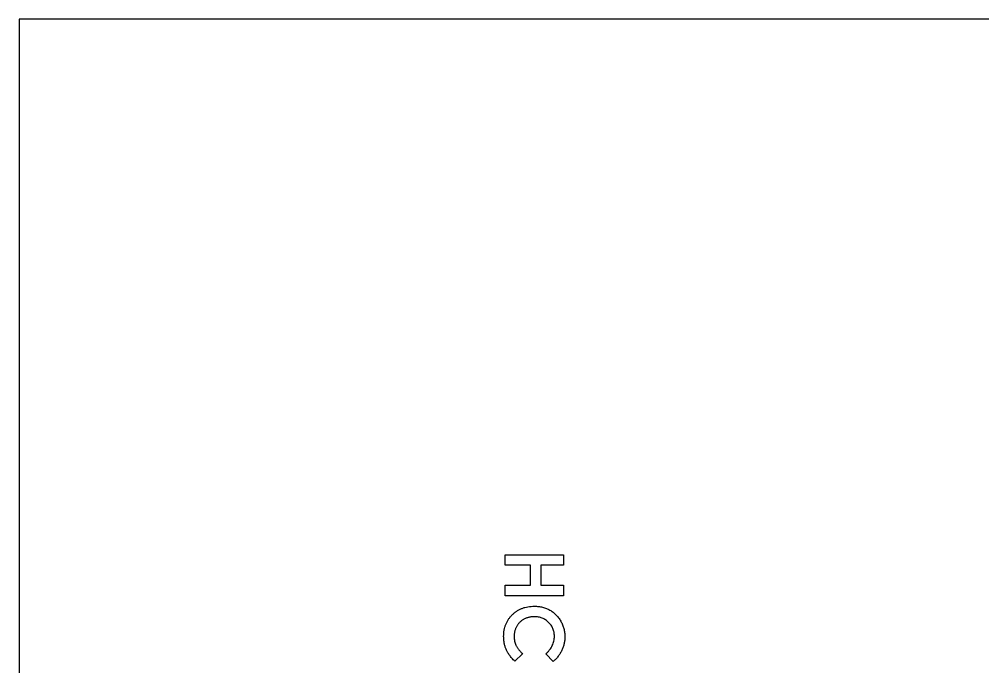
# Model space of a CAD drawing. Extents: x -1295 to 550, y -899 to 382.
# Drawn here: x 458.93 to 504.43, y 351.08 to 381.65 of the extents above; entities that cross this region are included whole.
import ezdxf

# ---------------------------------------------------------------- set-up
doc = ezdxf.new("R2010")
doc.units = 0
doc.layers.get('0').update_dxf_attribs({"linetype": 'CONTINUOUS'})

msp = doc.modelspace()

# ---------------------------------------------------------------- linework, layer by layer
at = {"color": 7}
for points in [[(549.933658, 381.645393), (458.932892, 381.645393)], [(458.932892, 381.645393), (458.932892, 261.646302)], [(549.933658, 381.645393), (458.932892, 381.645393)], [(549.933658, 381.645393), (458.932892, 381.645393)], [(482.703052, 351.689276), (482.332635, 351.340026)], [(484.152968, 351.329443), (483.806364, 351.689276)]]:
    msp.add_lwpolyline(points, dxfattribs=at)
for points in [[(484.629218, 356.369754), (484.629218, 355.874983), (483.570885, 355.874983), (483.570885, 354.92513), (484.629218, 354.92513), (484.629218, 354.430359), (481.880198, 354.430359), (481.880198, 354.92513), (483.07876, 354.92513), (483.07876, 355.874983), (481.880198, 355.874983), (481.880198, 356.369754)], [(483.258677, 353.938234)], [(481.808761, 352.509484)], [(484.700656, 352.501547)], [(482.703052, 351.689276)], [(483.806364, 351.689276)]]:
    msp.add_lwpolyline(points, close=True, dxfattribs=at)
for points in [[(482.215822, 353.537232), (482.249318, 353.570146), (482.284455, 353.601367), (482.32102, 353.630894)], [(482.215822, 353.537232), (482.249318, 353.570146), (482.284455, 353.601367), (482.32102, 353.630868)], [(482.32102, 353.630868), (482.357057, 353.659972), (482.394495, 353.687356), (482.433415, 353.712412)], [(482.32102, 353.630894), (482.357057, 353.659972), (482.394495, 353.687383), (482.433415, 353.712412)], [(482.433415, 353.712412), (482.47215, 353.737283), (482.512393, 353.759905), (482.55351, 353.780728)], [(482.433415, 353.712412), (482.47215, 353.737283), (482.512393, 353.759905), (482.55351, 353.780728)], [(482.55351, 353.780728), (482.594811, 353.80163), (482.637039, 353.820786), (482.680192, 353.837454)], [(482.55351, 353.780728), (482.594811, 353.80163), (482.637039, 353.820812), (482.680192, 353.837454)], [(482.680192, 353.837454), (482.723981, 353.854388), (482.768748, 353.868702), (482.814071, 353.880978)], [(482.680192, 353.837454), (482.723981, 353.854388), (482.768748, 353.868702), (482.814071, 353.880978)], [(482.814071, 353.880978), (482.860585, 353.893678), (482.907628, 353.903997), (482.955094, 353.912384)], [(482.814071, 353.880978), (482.860585, 353.893678), (482.907628, 353.903997), (482.955094, 353.912384)], [(482.955094, 353.912384), (483.004148, 353.920851), (483.053651, 353.927465), (483.103287, 353.93117)], [(482.955094, 353.912384), (483.004148, 353.921115), (483.053651, 353.927465), (483.103287, 353.93117)], [(483.103287, 353.93117), (483.15496, 353.935138), (483.206792, 353.936197), (483.258624, 353.937255)], [(483.103287, 353.93117), (483.15496, 353.935138), (483.206792, 353.936197), (483.258624, 353.937255)], [(483.258571, 353.937176), (483.292385, 353.937176), (483.326199, 353.937176), (483.359933, 353.93453)], [(483.258571, 353.937176), (483.292385, 353.937176), (483.326199, 353.937176), (483.359933, 353.93453)], [(483.359933, 353.93453), (483.393059, 353.931884), (483.426158, 353.929767), (483.459099, 353.925799)], [(483.359933, 353.93453), (483.393059, 353.931884), (483.426158, 353.929767), (483.459099, 353.925799)], [(483.459099, 353.925799), (483.491007, 353.92183), (483.522784, 353.917067), (483.554402, 353.911511)], [(483.459099, 353.925799), (483.491007, 353.92183), (483.522784, 353.917067), (483.554402, 353.911511)], [(483.554402, 353.911511), (483.585622, 353.905955), (483.616685, 353.89934), (483.647508, 353.891667)], [(483.554402, 353.911511), (483.585622, 353.905955), (483.616685, 353.89934), (483.647508, 353.891667)], [(483.647508, 353.891667), (483.677697, 353.884259), (483.707648, 353.875792), (483.737282, 353.866267)], [(483.647508, 353.891667), (483.677697, 353.884259), (483.707648, 353.875792), (483.737282, 353.866267)], [(483.737282, 353.866267), (483.766836, 353.856742), (483.796072, 353.846424), (483.824885, 353.834861)], [(483.737282, 353.866267), (483.766836, 353.856742), (483.796072, 353.846424), (483.824885, 353.834861)], [(483.824885, 353.834861), (483.853222, 353.823484), (483.881162, 353.811313), (483.908626, 353.797952)], [(483.824885, 353.834861), (483.853222, 353.823484), (483.881162, 353.811313), (483.908626, 353.797952)], [(483.908626, 353.797952), (483.936275, 353.784458), (483.963421, 353.770171), (483.990144, 353.754984)], [(483.908626, 353.797952), (483.936275, 353.784458), (483.963421, 353.770171), (483.990144, 353.754984)], [(483.990144, 353.754984), (484.016734, 353.739902), (484.042902, 353.723975), (484.068381, 353.707068)], [(483.990144, 353.754984), (484.016734, 353.739902), (484.042902, 353.723975), (484.068381, 353.707068)], [(484.068381, 353.707068), (484.093516, 353.690399), (484.118176, 353.672592), (484.1422, 353.654177)], [(484.068381, 353.707068), (484.093516, 353.690399), (484.118176, 353.672619), (484.1422, 353.654177)], [(484.1422, 353.654177), (484.166277, 353.635657), (484.189904, 353.616448), (484.212711, 353.59634)], [(484.1422, 353.654177), (484.166277, 353.635657), (484.189904, 353.616448), (484.212711, 353.59634)], [(484.212711, 353.59634), (484.235465, 353.576231), (484.257532, 353.555223), (484.278804, 353.533527)], [(484.212711, 353.59634), (484.235465, 353.576231), (484.257532, 353.55525), (484.278804, 353.533527)], [(481.910625, 353.080534), (481.927559, 353.123027), (481.946661, 353.164566), (481.967907, 353.205047)], [(481.910625, 353.080561), (481.927559, 353.123027), (481.946661, 353.164593), (481.967907, 353.205047)], [(481.967907, 353.205047), (481.989074, 353.245529), (482.012516, 353.284899), (482.03789, 353.322946)], [(481.967907, 353.205047), (481.989074, 353.245529), (482.012516, 353.284925), (482.03789, 353.322946)], [(482.03789, 353.322946), (482.063554, 353.361257), (482.091071, 353.39822), (482.120519, 353.433674)], [(482.03789, 353.322946), (482.063554, 353.361257), (482.091071, 353.39822), (482.120519, 353.433647)], [(482.120519, 353.433647), (482.150496, 353.469763), (482.182326, 353.504344), (482.215822, 353.537232)], [(482.120519, 353.433674), (482.150496, 353.469789), (482.182326, 353.504344), (482.215822, 353.537232)], [(482.492841, 353.092282), (482.48067, 353.076142), (482.468764, 353.059606), (482.457598, 353.042699)], [(482.530861, 353.138558), (482.517632, 353.123476), (482.504932, 353.108131), (482.492841, 353.092282)], [(482.571634, 353.182082), (482.557346, 353.168059), (482.543958, 353.153533), (482.530861, 353.138558)], [(482.615687, 353.221743), (482.600605, 353.209043), (482.585762, 353.195813), (482.571634, 353.182082)], [(482.662518, 353.259208), (482.646643, 353.247301), (482.63098, 353.234601), (482.615687, 353.221743)], [(482.712101, 353.293365), (482.695167, 353.282517), (482.678605, 353.27114), (482.662518, 353.259208)], [(482.764435, 353.324216), (482.746708, 353.314426), (482.729193, 353.304372), (482.712101, 353.293365)], [(482.819522, 353.351759), (482.801001, 353.343292), (482.78248, 353.334032), (482.764435, 353.324216)], [(482.876804, 353.3761), (482.857489, 353.368692), (482.83836, 353.36049), (482.819522, 353.351759)], [(482.935753, 353.396473), (482.915909, 353.390388), (482.896224, 353.383509), (482.876804, 353.3761)], [(482.996369, 353.412878), (482.975996, 353.40785), (482.955782, 353.402559), (482.935753, 353.396473)], [(483.059155, 353.426107), (483.037988, 353.422403), (483.017165, 353.417905), (482.996369, 353.412878)], [(483.124163, 353.435367), (483.102467, 353.432721), (483.080718, 353.429811), (483.059155, 353.426107)], [(483.190811, 353.440923), (483.168586, 353.440923), (483.146308, 353.438013), (483.124163, 353.435367)], [(483.259682, 353.443569), (483.236664, 353.443305), (483.213751, 353.443569), (483.190811, 353.440923)], [(483.357684, 353.439177), (483.325061, 353.441823), (483.292358, 353.442617), (483.259629, 353.443675)], [(483.451876, 353.427006), (483.420708, 353.432562), (483.389249, 353.436531), (483.357684, 353.439177)], [(483.542231, 353.406104), (483.512492, 353.414571), (483.482329, 353.421715), (483.451876, 353.427006)], [(483.628167, 353.376921), (483.600042, 353.388033), (483.571335, 353.397823), (483.542231, 353.406104)], [(483.710241, 353.339456), (483.683518, 353.353214), (483.656134, 353.365914), (483.628167, 353.376921)], [(483.788478, 353.293736), (483.763343, 353.310404), (483.73707, 353.325565), (483.710241, 353.339456)], [(483.862853, 353.239205), (483.83904, 353.25852), (483.814169, 353.276855), (483.788478, 353.293736)], [(483.932809, 353.176949), (483.910319, 353.198644), (483.887089, 353.21952), (483.862853, 353.239205)], [(483.996705, 353.108633), (483.976597, 353.132446), (483.955139, 353.1552), (483.932809, 353.176949)], [(484.052347, 353.035926), (484.035149, 353.061061), (484.016443, 353.08535), (483.996705, 353.108633)], [(484.278804, 353.533527), (484.300235, 353.511567), (484.321005, 353.488998), (484.341061, 353.465768)], [(484.278804, 353.533527), (484.300235, 353.511567), (484.321005, 353.488998), (484.341061, 353.465768)], [(484.341061, 353.465768), (484.361169, 353.442484), (484.380801, 353.418301), (484.399454, 353.393616)], [(484.341061, 353.465768), (484.361169, 353.442484), (484.380801, 353.418301), (484.399454, 353.393616)], [(484.399454, 353.393616), (484.418504, 353.368216), (484.436654, 353.342393), (484.453985, 353.315934)], [(484.399454, 353.393616), (484.418504, 353.368216), (484.436654, 353.342419), (484.453985, 353.315934)], [(484.453985, 353.315934), (484.471712, 353.288894), (484.488566, 353.261324), (484.504679, 353.233305)], [(484.453985, 353.315934), (484.471712, 353.288894), (484.488566, 353.261324), (484.504679, 353.233305)], [(484.504679, 353.233305), (484.520818, 353.205312), (484.536085, 353.176869), (484.550399, 353.147924)], [(484.504679, 353.233305), (484.520818, 353.205312), (484.536085, 353.176869), (484.550399, 353.147924)], [(484.550399, 353.147924), (484.564686, 353.119164), (484.577757, 353.089927), (484.59006, 353.06032)], [(484.550399, 353.147924), (484.564686, 353.11919), (484.577757, 353.089927), (484.59006, 353.06032)], [(481.808655, 352.509299), (481.811301, 352.560575), (481.811301, 352.611852), (481.815269, 352.662996)], [(481.808655, 352.509273), (481.811301, 352.560575), (481.811301, 352.611852), (481.815269, 352.662969)], [(481.815269, 352.662969), (481.818974, 352.711891), (481.825324, 352.760653), (481.834055, 352.808966)], [(481.815269, 352.662996), (481.818974, 352.711891), (481.825324, 352.760653), (481.834055, 352.808966)], [(481.834055, 352.808966), (481.842521, 352.855903), (481.853105, 352.902443), (481.86599, 352.948349)], [(481.834055, 352.808966), (481.842521, 352.855903), (481.853105, 352.902443), (481.86599, 352.948322)], [(481.86599, 352.948349), (481.87869, 352.993143), (481.893427, 353.037302), (481.910625, 353.080561)], [(481.86599, 352.948322), (481.87869, 352.993116), (481.893427, 353.037302), (481.910625, 353.080534)], [(482.309934, 352.639474), (482.307288, 352.618308), (482.305172, 352.596929), (482.303849, 352.575551)], [(482.319195, 352.701704), (482.315226, 352.681067), (482.312316, 352.660297), (482.309934, 352.639474)], [(482.332953, 352.76232), (482.327661, 352.742212), (482.323163, 352.722077), (482.319195, 352.701704)], [(482.350151, 352.821799), (482.343801, 352.802219), (482.338245, 352.782296), (482.332953, 352.76232)], [(482.371053, 352.879636), (482.36338, 352.860586), (482.356236, 352.841325), (482.350151, 352.821799)], [(482.396453, 352.935834), (482.387457, 352.917313), (482.378726, 352.898686), (482.371053, 352.879636)], [(482.425081, 352.990364), (482.415027, 352.972637), (482.405502, 352.954302), (482.396453, 352.935834)], [(482.457598, 353.042699), (482.446221, 353.025501), (482.435373, 353.008197), (482.425081, 352.990364)], [(484.099179, 352.959911), (484.084891, 352.986105), (484.069228, 353.011399), (484.052347, 353.035926)], [(484.137728, 352.879478), (484.126351, 352.906941), (484.113387, 352.933797), (484.099179, 352.959911)], [(484.167467, 352.795737), (484.159001, 352.824127), (484.149211, 352.852093), (484.137728, 352.879478)], [(484.188899, 352.70816), (484.183342, 352.737687), (484.175934, 352.766924), (484.167467, 352.795737)], [(484.201599, 352.616164), (484.198953, 352.646988), (484.19472, 352.677733), (484.188899, 352.70816)], [(484.59006, 353.06032), (484.602231, 353.03111), (484.613343, 353.001556), (484.623662, 352.971632)], [(484.59006, 353.06032), (484.602231, 353.03111), (484.613343, 353.001556), (484.623662, 352.971632)], [(484.623662, 352.971632), (484.633981, 352.941681), (484.643241, 352.91136), (484.651205, 352.880721)], [(484.623662, 352.971632), (484.633981, 352.941681), (484.643241, 352.91136), (484.651205, 352.880748)], [(484.651205, 352.880748), (484.659143, 352.850321), (484.666022, 352.819629), (484.672107, 352.788752)], [(484.651205, 352.880721), (484.659143, 352.850321), (484.666022, 352.819602), (484.672107, 352.788726)], [(484.672107, 352.788752), (484.678193, 352.757505), (484.683484, 352.726099), (484.687453, 352.694534)], [(484.672107, 352.788726), (484.678193, 352.757505), (484.683484, 352.726099), (484.687453, 352.694534)], [(484.687453, 352.694534), (484.691686, 352.66289), (484.694332, 352.631087), (484.696184, 352.599231)], [(484.687453, 352.694534), (484.691686, 352.66289), (484.694332, 352.631087), (484.696184, 352.599231)], [(481.810533, 352.425559), (481.810533, 352.453446), (481.807888, 352.481359), (481.807888, 352.509273)], [(481.81609, 352.344014), (481.813444, 352.37116), (481.811592, 352.398333), (481.810533, 352.425559)], [(481.824821, 352.264692), (481.821117, 352.29115), (481.818471, 352.317503), (481.81609, 352.344014)], [(481.837521, 352.187566), (481.832758, 352.213231), (481.82826, 352.238869), (481.824821, 352.264692)], [(481.853396, 352.113192), (481.84731, 352.137798), (481.842019, 352.162642), (481.837521, 352.187566)], [(482.303849, 352.575551), (482.303849, 352.553855), (482.301203, 352.532239), (482.301203, 352.510569)], [(482.302235, 352.511495), (482.302235, 352.474692), (482.304881, 352.437915), (482.307791, 352.401296)], [(482.307791, 352.401296), (482.310966, 352.366001), (482.316522, 352.330838), (482.323666, 352.296098)], [(482.323666, 352.296098), (482.33081, 352.26202), (482.339806, 352.228338), (482.35068, 352.195292)], [(482.35068, 352.195292), (482.361263, 352.162669), (482.373963, 352.130628), (482.388119, 352.099433)], [(484.106375, 352.082341), (484.122779, 352.116552), (484.137384, 352.151715), (484.149899, 352.187566)], [(484.149899, 352.187566), (484.162335, 352.223126), (484.172918, 352.259374), (484.181305, 352.296098)], [(484.181305, 352.296098), (484.189772, 352.332584), (484.196122, 352.369599), (484.200091, 352.406826)], [(484.200091, 352.406826), (484.204059, 352.444662), (484.205118, 352.482762), (484.206176, 352.520862)], [(484.206097, 352.520862), (484.206097, 352.552664), (484.203451, 352.584467), (484.201599, 352.616164)], [(484.663429, 352.174337), (484.657343, 352.147561), (484.650993, 352.120865), (484.643585, 352.094459)], [(484.679304, 352.255326), (484.674806, 352.22818), (484.66925, 352.201218), (484.663429, 352.174337)], [(484.690416, 352.336315), (484.687506, 352.309221), (484.683802, 352.282181), (484.679304, 352.255326)], [(484.697031, 352.418388), (484.694385, 352.390978), (484.693327, 352.363593), (484.690416, 352.336315)], [(484.696184, 352.599231), (484.69883, 352.566767), (484.69883, 352.534249), (484.699359, 352.501732)], [(484.696184, 352.599231), (484.69883, 352.566767), (484.69883, 352.534249), (484.699359, 352.501732)], [(484.699677, 352.501573), (484.699677, 352.473819), (484.699677, 352.44609), (484.697031, 352.418388)], [(481.87324, 352.04104), (481.866096, 352.064852), (481.859217, 352.088956), (481.853396, 352.113192)], [(481.896258, 351.971057), (481.887792, 351.994076), (481.880119, 352.017518), (481.87324, 352.04104)], [(481.923246, 351.903324), (481.913456, 351.925549), (481.90446, 351.948224), (481.896258, 351.971057)], [(481.954652, 351.836649), (481.943539, 351.85861), (481.932956, 351.880782), (481.923246, 351.903324)], [(481.99209, 351.768334), (481.979126, 351.790823), (481.966426, 351.813525), (481.954652, 351.836649)], [(482.03453, 351.699489), (482.019713, 351.721979), (482.005664, 351.74505), (481.99209, 351.768334)], [(482.388119, 352.099433), (482.395527, 352.083294), (482.4032, 352.067525), (482.411931, 352.052046)], [(482.411931, 352.052046), (482.420927, 352.035642), (482.430717, 352.019873), (482.440559, 352.00413)], [(482.440559, 352.00413), (482.451142, 351.987462), (482.46199, 351.970819), (482.473076, 351.954547)], [(482.473076, 351.954547), (482.484983, 351.93735), (482.497418, 351.920469), (482.509986, 351.903853)], [(482.509986, 351.903853), (482.523479, 351.886391), (482.537132, 351.869008), (482.551287, 351.852074)], [(482.551287, 351.852074), (482.566368, 351.834083), (482.581873, 351.816594), (482.597563, 351.799184)], [(482.597563, 351.799184), (482.613967, 351.780928), (482.630689, 351.76291), (482.647701, 351.745209)], [(482.647701, 351.745209), (482.665693, 351.726688), (482.683923, 351.708353), (482.702232, 351.690123)], [(483.806153, 351.690123), (483.837929, 351.720788), (483.869732, 351.751453), (483.899815, 351.783759)], [(483.899815, 351.783759), (483.928575, 351.814689), (483.955774, 351.847074), (483.981333, 351.880729)], [(483.981333, 351.880729), (484.005675, 351.91269), (484.028429, 351.94579), (484.049649, 351.979895)], [(484.049649, 351.979895), (484.070286, 352.013047), (484.089389, 352.047178), (484.106375, 352.082341)], [(484.519019, 351.783759), (484.506055, 351.759153), (484.492032, 351.73497), (484.477691, 351.711052)], [(484.556484, 351.8598), (484.544578, 351.834136), (484.532143, 351.808736), (484.519019, 351.783759)], [(484.590086, 351.937455), (484.579768, 351.911262), (484.56839, 351.885412), (484.556484, 351.8598)], [(484.618714, 352.015693), (484.609718, 351.989499), (484.600458, 351.963252), (484.590086, 351.937455)], [(484.643585, 352.094459), (484.636177, 352.067974), (484.62771, 352.041754), (484.618714, 352.015693)], [(482.083001, 351.629533), (482.066332, 351.652288), (482.050034, 351.67573), (482.03453, 351.699489)], [(482.137532, 351.558466), (482.119011, 351.58175), (482.100649, 351.60543), (482.083001, 351.629533)], [(482.197037, 351.486288), (482.176664, 351.509836), (482.156952, 351.534072), (482.137532, 351.558466)], [(482.262574, 351.413581), (482.240349, 351.437393), (482.218336, 351.461576), (482.197037, 351.486288)], [(482.333641, 351.339206), (482.309828, 351.363812), (482.286016, 351.388551), (482.262574, 351.413581)], [(484.215489, 351.385482), (484.194587, 351.365903), (484.173077, 351.347091), (484.151566, 351.3282)], [(484.275523, 351.444987), (484.256209, 351.424614), (484.236074, 351.404717), (484.215489, 351.385482)], [(484.331721, 351.507772), (484.313465, 351.486341), (484.294864, 351.46536), (484.275523, 351.444987)], [(484.384055, 351.57278), (484.367122, 351.550555), (484.349686, 351.529018), (484.331721, 351.507772)], [(484.433083, 351.64054), (484.417472, 351.617521), (484.401015, 351.594926), (484.384055, 351.57278)], [(484.477691, 351.711052), (484.463404, 351.687239), (484.44864, 351.663585), (484.433083, 351.64054)]]:
    msp.add_open_spline(points, degree=3, dxfattribs=at)

doc.saveas('drawing.dxf')
